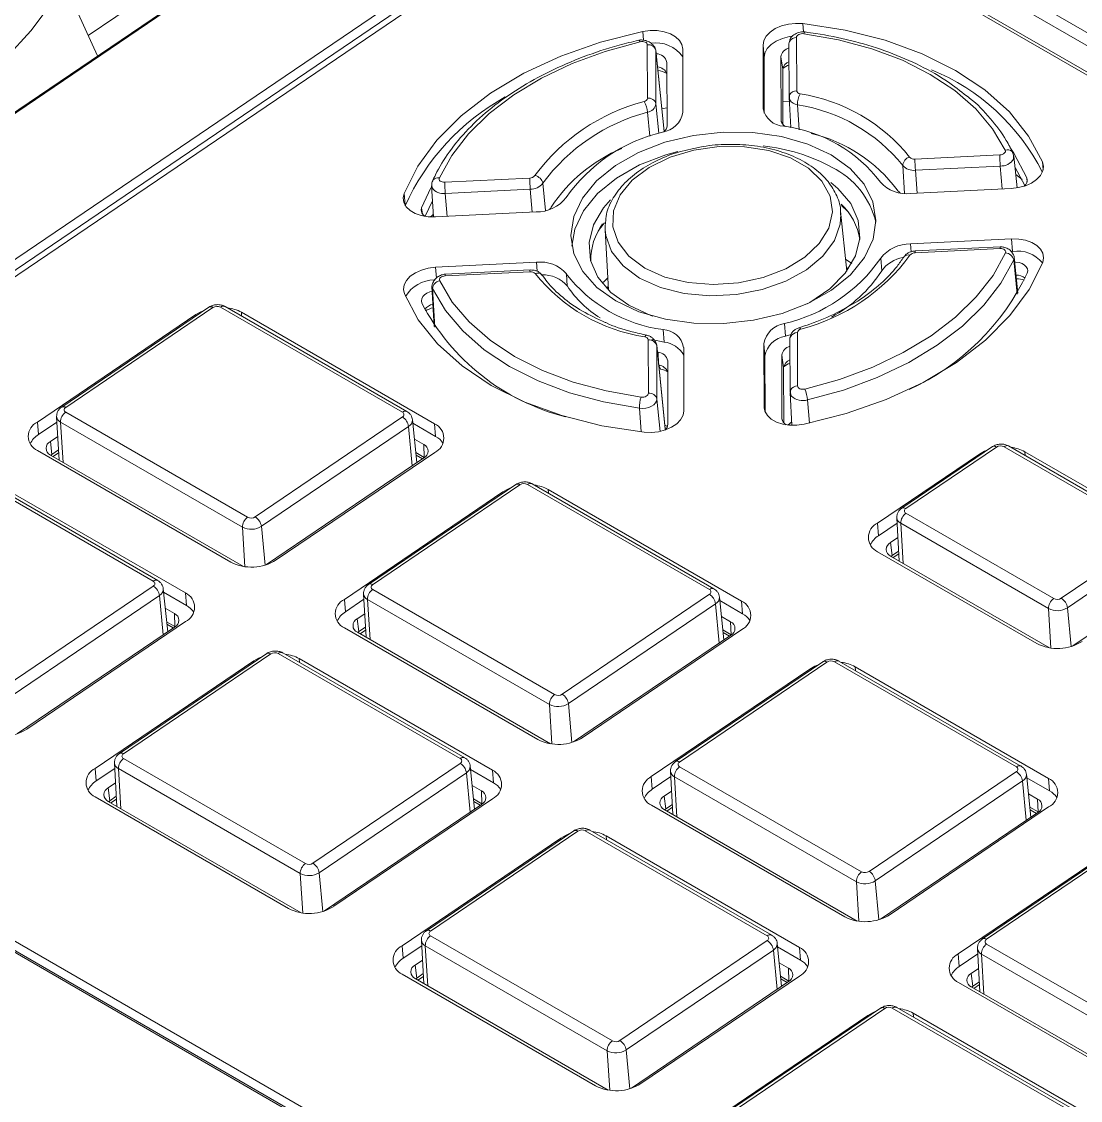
# Model space of a CAD drawing. Header units: millimetres. Extents: x 56 to 1167, y 133 to 726.
# Drawn here: x 865 to 930.9, y 536.2 to 603.2 of the extents above; entities that cross this region are included whole.
import ezdxf

# ---------------------------------------------------------------- set-up
doc = ezdxf.new("R2010")
doc.units = ezdxf.units.MM

msp = doc.modelspace()

# ---------------------------------------------------------------- linework, layer by layer
at = {"color": 7, "linetype": 'Continuous', "lineweight": 15}
for p, q in [((831.677, 565.071), (923.566, 627.4)), ((1007.501, 462.856), (732.029, 621.883)), ((887.728, 613.316), (836.516, 578.578)), ((887.828, 613.306), (836.616, 578.568)), ((897.851, 611.023), (830.829, 565.561)), ((897.901, 610.401), (830.878, 564.938)), ((869.15, 602.379), (878.997, 609.059)), ((923.472, 607.061), (932.664, 601.754)), ((932.343, 601.133), (923.15, 606.44)), ((921.667, 605.461), (931.566, 599.746)), ((932.352, 599.481), (922.47, 605.186)), ((869.733, 601.109), (868.047, 604.786)), ((903.93, 598.486), (903.92, 601.801)), ((911.115, 601.784), (911.127, 597.848)), ((911.177, 601.006), (911.115, 601.784)), ((912.73, 601.869), (912.74, 598.553)), ((913.199, 602.259), (913.209, 598.944)), ((904.963, 596.41), (904.447, 601.477)), ((904.449, 601.444), (904.459, 598.129)), ((906.136, 597.602), (906.124, 601.538)), ((911.177, 601.006), (911.187, 597.548)), ((912.239, 597.122), (912.227, 601.058)), ((912.341, 600.282), (912.227, 601.058)), ((905.136, 600.709), (905.148, 596.773)), ((912.351, 596.848), (912.341, 600.282)), ((912.347, 598.305), (912.754, 598.285)), ((912.741, 598.519), (912.847, 596.651)), ((904.819, 597.822), (905.144, 597.876)), ((905.026, 596.474), (904.952, 596.516)), ((912.843, 596.718), (912.778, 596.666)), ((920.561, 594.7), (925.842, 594.96)), ((926.609, 595.16), (926.626, 595.139)), ((926.92, 592.907), (926.72, 594.873)), ((925.873, 594.265), (920.592, 594.004)), ((926.79, 594.181), (927.409, 593.057)), ((926.836, 593.733), (927.228, 593.428)), ((890.505, 593.036), (890.615, 591.098)), ((890.581, 593.374), (890.598, 593.398)), ((891.325, 593.258), (896.606, 593.518)), ((889.879, 591.676), (890.459, 592.902)), ((896.637, 592.823), (891.356, 592.563)), ((920.289, 592.559), (926.559, 592.869)), ((890.094, 591.146), (890.558, 592.094)), ((916.37, 591.452), (915.999, 591.819)), ((890.739, 591.102), (897.009, 591.411)), ((916.325, 587.728), (915.945, 591.459)), ((915.945, 591.459), (915.958, 591.261)), ((901.29, 590.298), (901.288, 590.592)), ((901.29, 590.298), (901.502, 586.553)), ((926.569, 589.736), (920.298, 589.427)), ((926.63, 588.958), (926.569, 589.736)), ((925.86, 589.136), (920.578, 588.875)), ((925.866, 589.246), (920.584, 588.986)), ((925.867, 589.246), (925.866, 589.246)), ((926.63, 588.958), (926.558, 588.955)), ((897.019, 588.279), (890.748, 587.969)), ((916.248, 588.482), (916.636, 588.207)), ((918.5, 587.755), (918.438, 588.533)), ((926.967, 586.371), (926.739, 588.608)), ((896.624, 587.694), (891.342, 587.433)), ((896.63, 587.804), (891.349, 587.544)), ((896.63, 587.804), (896.631, 587.804)), ((898.945, 586.791), (898.884, 587.569)), ((916.302, 587.95), (916.417, 587.858)), ((897.346, 587.519), (897.39, 587.47)), ((890.524, 586.771), (890.665, 584.292)), ((875.847, 585.035), (865.986, 578.345)), ((876.654, 585.492), (867.496, 579.281)), ((876.903, 585.468), (867.746, 579.256)), ((876.658, 585.495), (876.654, 585.492)), ((888.689, 578.96), (877.375, 585.491)), ((877.645, 585.541), (877.656, 585.535)), ((888.97, 579.004), (877.656, 585.535)), ((890.691, 578.235), (878.67, 585.174)), ((912.507, 583.69), (912.445, 584.468)), ((904.961, 583.318), (904.9, 584.096)), ((912.868, 583.8), (912.507, 583.69)), ((913.255, 583.907), (913.265, 580.592)), ((903.985, 580.135), (903.975, 583.45)), ((904.961, 583.318), (904.192, 583.488)), ((905.031, 577.937), (904.503, 583.125)), ((904.505, 583.092), (904.515, 579.777)), ((904.505, 583.092), (905.033, 577.9)), ((906.193, 579.054), (906.181, 582.99)), ((911.171, 583.236), (911.183, 579.3)), ((911.233, 582.458), (911.171, 583.236)), ((912.785, 583.517), (912.796, 580.202)), ((911.233, 582.458), (911.243, 579)), ((912.295, 578.574), (912.283, 582.51)), ((912.397, 581.734), (912.283, 582.51)), ((905.192, 582.16), (905.204, 578.224)), ((912.408, 578.299), (912.397, 581.734)), ((912.797, 580.168), (912.911, 578.143)), ((867.496, 579.281), (867.501, 579.284)), ((867.747, 578.96), (879.061, 572.429)), ((888.959, 579.009), (888.97, 579.004)), ((866.047, 577.568), (865.986, 578.345)), ((867.199, 578.349), (866.047, 577.568)), ((867.181, 578.679), (867.333, 575.987)), ((878.739, 571.808), (867.425, 578.339)), ((879.532, 572.452), (888.69, 578.664)), ((889.586, 575.824), (889.314, 578.491)), ((889.314, 578.491), (889.316, 578.476)), ((890.753, 577.457), (889.336, 578.274)), ((890.753, 577.457), (890.691, 578.235)), ((912.899, 578.367), (912.649, 578.164)), ((889.073, 578.077), (879.916, 571.866)), ((905.173, 578.07), (905.008, 578.165)), ((905.033, 577.9), (905.031, 577.937)), ((905.033, 577.874), (905.033, 577.9)), ((866.791, 577.138), (867.25, 577.449)), ((866.89, 576.338), (866.791, 577.138)), ((889.437, 577.286), (890.012, 576.954)), ((890.036, 576.15), (890.012, 576.954)), ((926.376, 576.867), (926.387, 576.861)), ((935.579, 571.555), (926.387, 576.861)), ((865.991, 576.573), (878.012, 569.634)), ((878.797, 569.369), (866.794, 576.298)), ((866.819, 576.284), (866.89, 576.338)), ((866.89, 576.338), (867.298, 576.615)), ((867.308, 576.438), (866.96, 576.202)), ((880.835, 569.773), (890.697, 576.463)), ((889.522, 576.447), (890.036, 576.15)), ((889.937, 576.062), (889.538, 576.292)), ((924.579, 576.361), (918.239, 572.061)), ((925.385, 576.819), (919.749, 572.996)), ((925.635, 576.794), (919.999, 572.971)), ((925.39, 576.822), (925.385, 576.819)), ((935.299, 571.511), (926.106, 576.817)), ((937.301, 570.786), (927.402, 576.5)), ((890.014, 576.114), (880.245, 569.488)), ((890.036, 576.15), (890.052, 576.141)), ((873.192, 568.448), (861.878, 574.979)), ((873.472, 568.492), (862.159, 575.023)), ((875.194, 567.723), (863.173, 574.662)), ((895.745, 574.471), (886.588, 568.259)), ((895.995, 574.446), (886.838, 568.234)), ((895.75, 574.474), (895.745, 574.471)), ((907.781, 567.938), (896.467, 574.469)), ((896.737, 574.519), (896.748, 574.513)), ((908.061, 567.982), (896.748, 574.513)), ((909.783, 567.213), (897.762, 574.153)), ((894.939, 574.013), (885.077, 567.324)), ((919.749, 572.996), (919.754, 572.999)), ((919.434, 572.394), (919.587, 569.702)), ((920, 572.675), (929.193, 567.369)), ((918.3, 571.283), (918.239, 572.061)), ((919.453, 572.065), (918.3, 571.283)), ((928.871, 566.748), (919.678, 572.054)), ((919.045, 570.853), (919.504, 571.165)), ((919.143, 570.054), (919.045, 570.853)), ((929.664, 567.392), (935.299, 571.215)), ((918.244, 570.289), (928.144, 564.574)), ((919.143, 570.054), (919.551, 570.33)), ((919.561, 570.154), (919.213, 569.918)), ((935.683, 570.628), (930.048, 566.806)), ((928.929, 564.309), (919.047, 570.014)), ((919.072, 569.999), (919.143, 570.054)), ((864.035, 561.94), (873.192, 568.152)), ((873.461, 568.497), (873.472, 568.492)), ((886.588, 568.259), (886.593, 568.262)), ((936.624, 568.665), (930.377, 564.428)), ((873.576, 567.565), (864.419, 561.354)), ((874.089, 565.312), (873.817, 567.979)), ((873.817, 567.979), (873.818, 567.965)), ((875.256, 566.945), (873.839, 567.762)), ((875.256, 566.945), (875.194, 567.723)), ((886.272, 567.657), (886.425, 564.965)), ((886.839, 567.938), (898.152, 561.407)), ((898.624, 561.43), (907.781, 567.642)), ((908.05, 567.988), (908.061, 567.982)), ((908.678, 564.802), (908.406, 567.469)), ((908.406, 567.469), (908.407, 567.455)), ((873.94, 566.774), (874.514, 566.442)), ((885.139, 566.546), (885.077, 567.324)), ((886.291, 567.328), (885.139, 566.546)), ((897.831, 560.786), (886.517, 567.317)), ((908.165, 567.056), (899.008, 560.844)), ((909.845, 566.435), (908.428, 567.253)), ((909.845, 566.435), (909.783, 567.213)), ((874.539, 565.638), (874.514, 566.442)), ((885.883, 566.116), (886.342, 566.428)), ((885.982, 565.317), (885.883, 566.116)), ((908.529, 566.264), (909.103, 565.932)), ((874.517, 565.602), (864.748, 558.976)), ((865.338, 559.261), (875.199, 565.951)), ((874.025, 565.935), (874.539, 565.638)), ((874.44, 565.55), (874.041, 565.78)), ((874.539, 565.638), (874.555, 565.629)), ((885.083, 565.552), (897.104, 558.612)), ((885.982, 565.317), (886.39, 565.593)), ((899.927, 558.752), (909.788, 565.441)), ((909.128, 565.129), (909.103, 565.932)), ((831.677, 565.071), (956.103, 493.241)), ((897.889, 558.348), (885.886, 565.277)), ((885.911, 565.263), (885.982, 565.317)), ((886.4, 565.417), (886.052, 565.181)), ((909.106, 565.093), (899.337, 558.466)), ((908.614, 565.426), (909.128, 565.129)), ((909.029, 565.041), (908.63, 565.271)), ((909.128, 565.129), (909.144, 565.12)), ((956.153, 492.619), (831.726, 564.449)), ((879.442, 563.501), (869.58, 556.812)), ((880.248, 563.959), (871.091, 557.747)), ((880.498, 563.934), (871.341, 557.722)), ((880.253, 563.962), (880.248, 563.959)), ((892.283, 557.426), (880.97, 563.957)), ((881.239, 564.007), (881.251, 564.001)), ((892.564, 557.47), (881.251, 564.001)), ((894.286, 556.701), (882.265, 563.641)), ((914.837, 563.449), (905.68, 557.238)), ((915.087, 563.425), (905.93, 557.213)), ((914.842, 563.452), (914.837, 563.449)), ((926.872, 556.917), (915.559, 563.448)), ((915.829, 563.498), (915.84, 563.492)), ((927.153, 556.961), (915.84, 563.492)), ((914.031, 562.992), (904.169, 556.302)), ((928.875, 556.192), (916.854, 563.131)), ((871.091, 557.747), (871.096, 557.75)), ((871.342, 557.426), (882.655, 550.895)), ((892.553, 557.476), (892.564, 557.47)), ((869.642, 556.034), (869.58, 556.812)), ((870.794, 556.816), (869.642, 556.034)), ((870.775, 557.145), (870.928, 554.453)), ((882.333, 550.274), (871.02, 556.805)), ((883.127, 550.918), (892.284, 557.13)), ((893.181, 554.29), (892.909, 556.957)), ((892.909, 556.957), (892.91, 556.943)), ((894.348, 555.923), (892.931, 556.741)), ((905.68, 557.238), (905.685, 557.241)), ((905.931, 556.917), (917.244, 550.386)), ((927.142, 556.966), (927.153, 556.961)), ((892.668, 556.544), (883.511, 550.332)), ((894.348, 555.923), (894.286, 556.701)), ((904.231, 555.525), (904.169, 556.302)), ((905.383, 556.306), (904.231, 555.525)), ((905.364, 556.636), (905.517, 553.944)), ((916.923, 549.765), (905.609, 556.296)), ((917.716, 550.409), (926.873, 556.62)), ((927.77, 553.781), (927.498, 556.448)), ((927.498, 556.448), (927.499, 556.433)), ((928.937, 555.414), (927.52, 556.231)), ((928.937, 555.414), (928.875, 556.192)), ((870.386, 555.604), (870.845, 555.916)), ((870.485, 554.805), (870.386, 555.604)), ((893.032, 555.752), (893.606, 555.42)), ((893.631, 554.617), (893.606, 555.42)), ((904.975, 555.095), (905.434, 555.406)), ((927.257, 556.034), (918.1, 549.823)), ((869.586, 555.04), (881.606, 548.1)), ((882.392, 547.836), (870.389, 554.765)), ((870.413, 554.751), (870.485, 554.805)), ((870.485, 554.805), (870.892, 555.081)), ((870.903, 554.905), (870.555, 554.669)), ((884.43, 548.24), (894.291, 554.929)), ((893.117, 554.914), (893.631, 554.617)), ((893.532, 554.529), (893.133, 554.759)), ((905.074, 554.295), (904.975, 555.095)), ((927.621, 555.242), (928.195, 554.911)), ((928.22, 554.107), (928.195, 554.911)), ((893.609, 554.581), (883.84, 547.954)), ((893.631, 554.617), (893.646, 554.608)), ((904.175, 554.53), (916.195, 547.591)), ((916.981, 547.326), (904.978, 554.255)), ((905.003, 554.241), (905.074, 554.295)), ((905.074, 554.295), (905.482, 554.572)), ((905.492, 554.395), (905.144, 554.159)), ((928.198, 554.071), (918.429, 547.445)), ((919.019, 547.73), (928.88, 554.42)), ((927.706, 554.404), (928.22, 554.107)), ((928.121, 554.019), (927.722, 554.249)), ((928.22, 554.107), (928.235, 554.098)), ((899.34, 552.937), (890.183, 546.726)), ((899.59, 552.913), (890.433, 546.701)), ((899.345, 552.941), (899.34, 552.937)), ((911.375, 546.405), (900.062, 552.936)), ((900.331, 552.986), (900.342, 552.98)), ((911.656, 546.449), (900.342, 552.98)), ((898.534, 552.48), (888.672, 545.79)), ((913.378, 545.68), (901.357, 552.619)), ((933.929, 552.428), (924.772, 546.216)), ((934.179, 552.403), (925.022, 546.191)), ((933.123, 551.97), (923.261, 545.281)), ((890.183, 546.726), (890.188, 546.729)), ((889.867, 546.124), (890.02, 543.432)), ((890.434, 546.405), (901.747, 539.874)), ((902.219, 539.897), (911.376, 546.109)), ((911.645, 546.454), (911.656, 546.449)), ((924.772, 546.216), (924.777, 546.219)), ((888.734, 545.013), (888.672, 545.79)), ((889.886, 545.794), (888.734, 545.013)), ((901.425, 539.253), (890.112, 545.784)), ((911.76, 545.522), (902.603, 539.311)), ((912.272, 543.269), (912.001, 545.936)), ((912.001, 545.936), (912.002, 545.921)), ((913.439, 544.902), (912.023, 545.719)), ((913.439, 544.902), (913.378, 545.68)), ((924.456, 545.614), (924.609, 542.922)), ((925.023, 545.895), (936.336, 539.364)), ((889.478, 544.583), (889.937, 544.894)), ((912.124, 544.731), (912.698, 544.399)), ((923.323, 544.503), (923.261, 545.281)), ((924.475, 545.285), (923.323, 544.503)), ((936.014, 538.743), (924.701, 545.274)), ((888.678, 544.018), (900.698, 537.079)), ((889.577, 543.783), (889.478, 544.583)), ((889.577, 543.783), (889.984, 544.06)), ((912.723, 543.595), (912.698, 544.399)), ((924.067, 544.073), (924.526, 544.385)), ((924.166, 543.274), (924.067, 544.073)), ((901.484, 536.814), (889.48, 543.743)), ((889.505, 543.729), (889.577, 543.783)), ((889.994, 543.883), (889.647, 543.647)), ((912.701, 543.559), (902.932, 536.933)), ((903.521, 537.218), (913.383, 543.908)), ((912.209, 543.892), (912.723, 543.595)), ((912.624, 543.507), (912.225, 543.737)), ((912.723, 543.595), (912.738, 543.586)), ((923.267, 543.509), (935.287, 536.569)), ((924.166, 543.274), (924.573, 543.55)), ((924.583, 543.374), (924.236, 543.138)), ((936.073, 536.304), (924.07, 543.234)), ((924.094, 543.219), (924.166, 543.274)), ((919.423, 541.964), (919.434, 541.958)), ((930.748, 535.427), (919.434, 541.958)), ((917.626, 541.458), (907.764, 534.769)), ((918.432, 541.916), (909.275, 535.704)), ((918.682, 541.891), (909.525, 535.679)), ((918.437, 541.919), (918.432, 541.916)), ((930.467, 535.383), (919.154, 541.914)), ((932.47, 534.658), (920.449, 541.598))]:
    msp.add_line(p, q, dxfattribs=at)
at = {"color": 8, "linetype": 'Continuous', "lineweight": 15}
for p, q in [((913.634, 602.603), (913.593, 603.122)), ((903.682, 602.087), (903.639, 602.631)), ((904.447, 601.477), (904.449, 601.444)), ((904.449, 601.444), (904.961, 596.409)), ((904.459, 598.129), (904.645, 596.305)), ((911.136, 597.73), (911.127, 597.848)), ((913.265, 598.07), (913.373, 596.521)), ((903.938, 597.61), (904.067, 596.114)), ((912.254, 597.017), (912.239, 597.122)), ((919.806, 594.294), (919.907, 592.564)), ((928.53, 594.031), (928.491, 594.522)), ((920.592, 594.004), (920.703, 592.58)), ((925.873, 594.265), (925.985, 592.84)), ((897.421, 593.19), (897.59, 591.494)), ((927.538, 593.252), (927.534, 593.533)), ((888.855, 591.843), (888.798, 592.564)), ((891.356, 592.563), (891.467, 591.138)), ((896.637, 592.823), (896.749, 591.398)), ((889.934, 591.292), (889.879, 591.676)), ((920.337, 588.938), (920.298, 589.427)), ((897.063, 587.726), (897.019, 588.279)), ((926.708, 588.425), (926.922, 586.292)), ((890.802, 587.295), (890.748, 587.969)), ((890.557, 586.643), (890.695, 584.245)), ((875.854, 584.95), (875.847, 585.035)), ((878.689, 584.938), (878.67, 585.174)), ((904.503, 583.125), (904.505, 583.092)), ((904.625, 581.923), (904.585, 582.684)), ((904.631, 581.868), (904.75, 581.639)), ((904.515, 579.777), (904.719, 577.771)), ((913.883, 579.727), (914.006, 578.278)), ((903.43, 579.211), (903.537, 577.736)), ((911.193, 579.181), (911.183, 579.3)), ((867.425, 578.339), (867.582, 575.844)), ((912.311, 578.469), (912.295, 578.574)), ((889.073, 578.077), (889.304, 575.633)), ((905.033, 577.9), (905.047, 577.888)), ((866.852, 576.265), (866.89, 576.338)), ((924.585, 576.276), (924.579, 576.361)), ((927.42, 576.265), (927.402, 576.5)), ((890.036, 576.15), (890.047, 576.137)), ((897.781, 573.917), (897.762, 574.153)), ((894.946, 573.929), (894.939, 574.013)), ((878.739, 571.808), (878.893, 569.356)), ((879.916, 571.866), (880.143, 569.456)), ((919.678, 572.054), (919.835, 569.559)), ((919.105, 569.98), (919.143, 570.054)), ((873.576, 567.565), (873.807, 565.121)), ((886.517, 567.317), (886.673, 564.822)), ((908.165, 567.056), (908.396, 564.611)), ((930.048, 566.806), (930.275, 564.396)), ((928.871, 566.748), (929.025, 564.296)), ((874.539, 565.638), (874.549, 565.625)), ((885.944, 565.243), (885.982, 565.317)), ((909.128, 565.129), (909.138, 565.116)), ((879.449, 563.417), (879.442, 563.501)), ((882.284, 563.405), (882.265, 563.641)), ((914.038, 562.907), (914.031, 562.992)), ((916.873, 562.895), (916.854, 563.131)), ((897.831, 560.786), (897.984, 558.334)), ((899.008, 560.844), (899.235, 558.435)), ((871.02, 556.805), (871.176, 554.31)), ((892.668, 556.544), (892.898, 554.099)), ((905.609, 556.296), (905.765, 553.801)), ((927.257, 556.034), (927.488, 553.589)), ((870.446, 554.732), (870.485, 554.805)), ((893.631, 554.617), (893.641, 554.604)), ((905.035, 554.222), (905.074, 554.295)), ((928.22, 554.107), (928.23, 554.094)), ((898.541, 552.395), (898.534, 552.48)), ((901.376, 552.383), (901.357, 552.619)), ((882.333, 550.274), (882.487, 547.822)), ((883.511, 550.332), (883.738, 547.923)), ((916.923, 549.765), (917.076, 547.313)), ((918.1, 549.823), (918.327, 547.413)), ((890.112, 545.784), (890.268, 543.289)), ((911.76, 545.522), (911.99, 543.078)), ((924.701, 545.274), (924.857, 542.779)), ((889.538, 543.71), (889.577, 543.783)), ((912.723, 543.595), (912.733, 543.582)), ((924.127, 543.2), (924.166, 543.274)), ((917.633, 541.374), (917.626, 541.458)), ((920.468, 541.362), (920.449, 541.598)), ((902.603, 539.311), (902.83, 536.901)), ((901.425, 539.253), (901.579, 536.801))]:
    msp.add_line(p, q, dxfattribs=at)
at = {"color": 7, "linetype": 'Continuous', "lineweight": 15, "flags": 128}
for points in [[(866.977, 604.512), (865.575, 602.679), (864.066, 601.013), (862.478, 599.546), (860.84, 598.304), (859.182, 597.31), (857.535, 596.583), (855.93, 596.136), (854.396, 595.978)], [(913.593, 603.122), (913.145, 603.137), (912.694, 603.088), (912.266, 602.977), (911.88, 602.81), (911.558, 602.595), (911.316, 602.344), (911.165, 602.069), (911.115, 601.784)], [(928.491, 594.522), (927.636, 596.127), (926.436, 597.629), (924.913, 599), (923.094, 600.214), (921.013, 601.251), (918.707, 602.091), (916.219, 602.718), (913.593, 603.122)], [(903.639, 602.631), (901.016, 601.968), (898.532, 601.096), (896.232, 600.029), (894.158, 598.787), (892.347, 597.393), (890.833, 595.873), (889.643, 594.254), (888.798, 592.564)], [(906.124, 601.538), (906.072, 601.818), (905.92, 602.078), (905.677, 602.305), (905.353, 602.488), (904.967, 602.617), (904.538, 602.686), (904.087, 602.691), (903.639, 602.631)], [(912.923, 602.336), (912.756, 602.31), (912.327, 602.199), (911.942, 602.032), (911.62, 601.818), (911.377, 601.566), (911.227, 601.291), (911.177, 601.006)], [(913.647, 602.493), (913.567, 602.497), (913.486, 602.49), (913.408, 602.471), (913.338, 602.442), (913.28, 602.404), (913.236, 602.359), (913.208, 602.31), (913.199, 602.259)], [(913.747, 602.599), (913.727, 602.598), (913.701, 602.58), (913.674, 602.545), (913.647, 602.493)], [(926.178, 595.258), (925.395, 596.582), (924.346, 597.821), (923.047, 598.955), (921.519, 599.965), (919.786, 600.837), (917.876, 601.556), (915.819, 602.111), (913.647, 602.493)], [(903.471, 601.991), (901.302, 601.395), (899.248, 600.638), (897.343, 599.73), (895.616, 598.688), (894.094, 597.527), (892.803, 596.265), (891.761, 594.924), (890.987, 593.523)], [(903.471, 601.991), (903.444, 602.04), (903.42, 602.073), (903.399, 602.089), (903.386, 602.088)], [(903.92, 601.801), (903.91, 601.851), (903.882, 601.898), (903.838, 601.938), (903.779, 601.971), (903.709, 601.993), (903.632, 602.004), (903.551, 602.003), (903.471, 601.991)], [(915.346, 594.958), (913.907, 595.628), (912.266, 596.097), (910.486, 596.348), (908.636, 596.371), (906.786, 596.165), (905.009, 595.739), (903.371, 595.108), (901.936, 594.297), (900.76, 593.337), (899.887, 592.265), (899.351, 591.121), (899.172, 589.951), (899.358, 588.799), (899.901, 587.709), (900.78, 586.723), (901.962, 585.88), (903.401, 585.21), (905.042, 584.741), (906.822, 584.49), (908.672, 584.467), (910.521, 584.673), (912.299, 585.099), (913.937, 585.73), (915.371, 586.541), (916.548, 587.501), (917.421, 588.573), (917.957, 589.716), (918.136, 590.887), (917.95, 592.039), (917.407, 593.129), (916.528, 594.114), (915.346, 594.958)], [(905.823, 595.171), (905.07, 594.961), (903.433, 594.33), (901.998, 593.519), (900.821, 592.559), (899.948, 591.487), (899.412, 590.344), (899.235, 589.281)], [(903.766, 587.923), (905.013, 587.366), (906.454, 587.016), (908.009, 586.891), (909.596, 586.998), (911.129, 587.332), (912.525, 587.874), (913.709, 588.595), (914.618, 589.456), (915.201, 590.412), (915.428, 591.409), (915.287, 592.395), (914.784, 593.317), (913.948, 594.124), (912.823, 594.773), (911.47, 595.23), (909.962, 595.469), (908.38, 595.478), (906.81, 595.256), (905.335, 594.815), (904.036, 594.179), (902.983, 593.383), (902.232, 592.468), (901.824, 591.485), (901.781, 590.487), (902.105, 589.526), (902.779, 588.656), (903.766, 587.923)], [(925.842, 594.96), (925.923, 594.97), (925.999, 594.991), (926.067, 595.022), (926.122, 595.062), (926.163, 595.108), (926.187, 595.158), (926.192, 595.209), (926.178, 595.258)], [(926.461, 595.433), (926.723, 595.056), (927.534, 593.533)], [(926.559, 592.869), (927.009, 592.923), (927.435, 593.039), (927.815, 593.21), (928.132, 593.428), (928.367, 593.682), (928.509, 593.959), (928.551, 594.243), (928.491, 594.522)], [(890.541, 592.901), (890.519, 592.958), (890.505, 593.036)], [(890.987, 593.523), (890.973, 593.472), (890.979, 593.421), (891.003, 593.374), (891.044, 593.332), (891.1, 593.298), (891.168, 593.273), (891.244, 593.26), (891.325, 593.258)], [(915.328, 593.243), (915.778, 592.872), (916.581, 591.926), (917.041, 590.88), (917.136, 589.779), (916.864, 588.673), (916.235, 587.609), (915.278, 586.634), (914.034, 585.79), (913.852, 585.69)], [(888.798, 592.564), (888.739, 592.28), (888.783, 591.999), (888.927, 591.737), (889.164, 591.507), (889.481, 591.32), (889.863, 591.186), (890.289, 591.112), (890.739, 591.102)], [(897.95, 591.716), (897.89, 591.633), (897.813, 591.557)], [(904.265, 584.931), (904.137, 584.976), (902.765, 585.605), (901.653, 586.41), (900.85, 587.356), (900.39, 588.402), (900.295, 589.503), (900.567, 590.609), (901.196, 591.673), (901.62, 592.159)], [(890.445, 591.101), (890.52, 591.175), (890.606, 591.259)], [(901.262, 590.744), (900.956, 590.35), (900.871, 590.224)], [(928.51, 588.274), (928.569, 588.558), (928.525, 588.839), (928.381, 589.101), (928.144, 589.331), (927.827, 589.518), (927.445, 589.652), (927.018, 589.726), (926.569, 589.736)], [(926.198, 588.871), (926.211, 588.922), (926.205, 588.972), (926.182, 589.02), (926.14, 589.062), (926.085, 589.096), (926.017, 589.12), (925.94, 589.134), (925.86, 589.136)], [(913.669, 578.207), (916.291, 578.87), (918.775, 579.742), (921.075, 580.809), (923.15, 582.051), (924.96, 583.444), (926.475, 584.965), (927.665, 586.584), (928.51, 588.274)], [(913.714, 580.403), (915.883, 580.999), (917.936, 581.756), (919.842, 582.663), (921.569, 583.706), (923.09, 584.867), (924.382, 586.128), (925.423, 587.47), (926.198, 588.871)], [(926.708, 588.425), (925.912, 586.986), (924.842, 585.608), (923.515, 584.312), (921.952, 583.119), (920.178, 582.049), (918.221, 581.117), (916.112, 580.339), (913.883, 579.727)], [(919.865, 588.605), (919.888, 588.635), (919.895, 588.643)], [(926.691, 588.751), (926.726, 588.671), (926.739, 588.608)], [(926.77, 588.299), (926.845, 588.294), (927.048, 588.259), (927.228, 588.196), (927.379, 588.107), (927.491, 587.998), (927.559, 587.874), (927.58, 587.741), (927.552, 587.606)], [(890.748, 587.969), (890.299, 587.915), (889.873, 587.799), (889.492, 587.628), (889.176, 587.41), (888.941, 587.156), (888.798, 586.879), (888.756, 586.595), (888.817, 586.316)], [(890.524, 586.771), (890.537, 586.886), (890.563, 586.952)], [(891.342, 587.433), (891.262, 587.423), (891.186, 587.402), (891.118, 587.371), (891.062, 587.332), (891.021, 587.286), (890.998, 587.236), (890.993, 587.185), (891.006, 587.135)], [(891.006, 587.135), (891.789, 585.811), (892.838, 584.573), (894.137, 583.439), (895.665, 582.428), (897.398, 581.556), (899.308, 580.837), (901.366, 580.283), (903.538, 579.901)], [(901.12, 586.978), (901.253, 587.114), (901.459, 587.311)], [(888.817, 586.316), (889.672, 584.711), (890.872, 583.209), (892.395, 581.838), (894.213, 580.624), (896.294, 579.587), (898.6, 578.747), (901.089, 578.12), (903.715, 577.716)], [(889.897, 585.749), (889.868, 585.881), (889.888, 586.016), (889.956, 586.147), (890.067, 586.267), (890.217, 586.37), (890.397, 586.452), (890.54, 586.494)], [(903.43, 579.211), (901.199, 579.603), (899.086, 580.173), (897.123, 580.912), (895.343, 581.807), (893.774, 582.845), (892.439, 584.01), (891.362, 585.282), (890.557, 586.643)], [(901.39, 586.667), (901.397, 586.675), (901.49, 586.776)], [(876.36, 585.293), (876.149, 585.206), (875.847, 585.035)], [(913.47, 584.121), (913.433, 584.168), (913.399, 584.198), (913.369, 584.211), (913.348, 584.208)], [(913.265, 580.592), (913.274, 580.542), (913.302, 580.496), (913.346, 580.455), (913.405, 580.423), (913.475, 580.401), (913.553, 580.39), (913.634, 580.39), (913.714, 580.403)], [(904.515, 579.777), (904.492, 579.654), (904.426, 579.534), (904.319, 579.426), (904.177, 579.334), (904.008, 579.263), (903.82, 579.218), (903.624, 579.2), (903.43, 579.211)], [(903.538, 579.901), (903.618, 579.896), (903.699, 579.904), (903.776, 579.923), (903.846, 579.952), (903.905, 579.99), (903.949, 580.034), (903.976, 580.084), (903.985, 580.135)], [(903.715, 577.716), (904.163, 577.7), (904.613, 577.75), (905.042, 577.861), (905.427, 578.028), (905.75, 578.243), (905.992, 578.494), (906.142, 578.769), (906.193, 579.054)], [(911.183, 579.3), (911.235, 579.02), (911.387, 578.76), (911.631, 578.533), (911.954, 578.35), (912.341, 578.221), (912.77, 578.152), (913.22, 578.147), (913.669, 578.207)], [(925.091, 576.619), (924.881, 576.532), (924.579, 576.361)], [(895.452, 574.272), (895.241, 574.184), (894.939, 574.013)], [(879.954, 563.76), (879.744, 563.672), (879.442, 563.501)], [(914.543, 563.25), (914.333, 563.163), (914.031, 562.992)], [(899.046, 552.738), (898.836, 552.651), (898.534, 552.48)], [(918.138, 541.717), (917.928, 541.629), (917.626, 541.458)]]:
    msp.add_lwpolyline(points, dxfattribs=at)
at = {"color": 8, "linetype": 'Continuous', "lineweight": 15, "flags": 128}
for points in [[(915.958, 591.261), (915.915, 590.659), (915.553, 589.635), (914.843, 588.671), (913.821, 587.814), (912.538, 587.107), (911.059, 586.587), (909.458, 586.278), (907.815, 586.197), (906.212, 586.348), (904.731, 586.722), (903.444, 587.302), (902.417, 588.058), (901.701, 588.952), (901.333, 589.939), (901.29, 590.298)], [(926.739, 588.608), (926.74, 588.548), (926.708, 588.425)], [(890.557, 586.643), (890.525, 586.762), (890.524, 586.771)], [(903.895, 583.742), (903.869, 583.743), (903.834, 583.727), (903.796, 583.693), (903.759, 583.643)]]:
    msp.add_lwpolyline(points, dxfattribs=at)
at = {"color": 7, "linetype": 'Continuous', "lineweight": 15}
for centre, radius, start, end in [((903.988, 601.333), 0.474, 13.57317, 98.34548), ((904.422, 599.831), 2.101, 35.81656, 97.92937), ((904.058, 601.426), 0.392, 7.38455, 44.43093), ((913.048, 601.868), 0.318, 153.8944, 179.84129), ((904.47, 600.56), 0.682, 12.57658, 89.88023), ((912.906, 600.942), 0.689, 104.76181, 170.31045), ((904.513, 599.759), 0.668, 20.89266, 86.50426), ((912.954, 600.187), 0.621, 110.87427, 171.12753), ((913.137, 599.414), 1.206, 109.51447, 131.14177), ((904.447, 598.893), 1.319, 58.69459, 84.35754), ((916.508, 587.799), 13.443, 26.98304, 67.78326), ((902.201, 585.782), 14.631, 119.12069, 155.76852), ((903.671, 598.532), 0.263, 279.60202, 350.03719), ((903.999, 598.017), 0.474, 13.57361, 98.34504), ((913.058, 598.552), 0.318, 153.90087, 179.85169), ((913.091, 598.541), 0.351, 183.6153, 207.92953), ((913.439, 598.985), 0.234, 190.0609, 266.62083), ((914.529, 598.131), 1.266, 150.67705, 182.74819), ((911.757, 587.996), 10.884, 38.82408, 81.1813), ((906.814, 586.401), 12.269, 104.63107, 143.6683), ((902.374, 597.452), 1.571, 5.78858, 31.46541), ((903.831, 598.239), 0.637, 279.60263, 350.03617), ((912.458, 598.095), 1.353, 190.49277, 267.89837), ((911.662, 587.74), 10.454, 38.8241, 81.18128), ((906.914, 586.209), 11.784, 104.63108, 143.66827), ((904.639, 597.876), 1.522, 278.42777, 349.65208), ((912.736, 597.165), 0.499, 184.9681, 242.45232), ((907.196, 586.48), 10.162, 103.27599, 145.02337), ((904.628, 596.808), 0.521, 307.82984, 356.10761), ((911.253, 587.795), 9.022, 37.35933, 82.64604), ((911.913, 587.123), 9.434, 36.82022, 76.47184), ((906.158, 586.308), 9.83, 112.91466, 146.61794), ((909.959, 584.232), 11.342, 61.2928, 84.12103), ((936.794, 595.104), 10.953, 180.75051, 184.39235), ((920.383, 594.26), 0.578, 104.74843, 176.65467), ((920.477, 594.903), 0.906, 222.24786, 277.27601), ((920.513, 595.071), 0.374, 222.2485, 277.27468), ((931.514, 594.843), 10.954, 180.75079, 184.39209), ((926.369, 594.839), 0.352, 336.83033, 5.471), ((896.611, 593.929), 0.411, 269.30718, 320.8887), ((896.819, 593.065), 0.615, 11.74254, 79.59592), ((913.174, 589.596), 5.099, 13.41132, 64.02754), ((902.276, 593.401), 10.952, 180.75039, 184.39247), ((907.557, 593.662), 10.952, 180.7504, 184.39248), ((896.649, 593.817), 0.994, 269.30641, 320.88901), ((920.012, 594.636), 2.095, 220.71374, 277.59382), ((927.075, 593.397), 0.479, 306.90976, 16.54492), ((897.048, 593.713), 2.302, 269.03813, 322.29505), ((919.971, 593.118), 0.61, 213.94575, 239.59679), ((890.306, 591.539), 0.449, 162.21233, 244.40219), ((913.363, 589.132), 3.807, 8.48733, 46.55229), ((904.177, 588.412), 3.778, 143.43061, 180.66303), ((920.26, 587.125), 2.302, 89.03788, 142.29529), ((926.933, 586.951), 2.03, 39.55027, 98.57705), ((897.296, 586.202), 2.095, 40.71391, 97.59377), ((910.112, 594.358), 10.162, 283.27604, 325.02332), ((910.371, 595.992), 12.269, 284.63106, 323.66831), ((920.147, 586.577), 2.025, 99.2563, 144.43175), ((920.573, 588.465), 0.411, 89.30697, 140.88862), ((926.15, 588.301), 0.571, 12.5186, 85.19058), ((896.671, 587.323), 0.374, 42.24939, 97.27379), ((905.427, 594.398), 10.884, 218.82408, 261.1813), ((906.054, 593.043), 9.022, 217.3593, 262.64607), ((911.425, 592.312), 8.415, 297.94335, 327.21431), ((913.913, 594.111), 15.111, 294.61163, 334.50245), ((890.682, 585.083), 2.098, 90.3239, 149.08334), ((891.093, 586.605), 0.537, 99.32849, 176.02087), ((897.41, 585.494), 2.01, 40.18953, 91.72262), ((926.83, 586.503), 0.984, 52.99939, 88.65031), ((926.833, 585.69), 1.571, 70.09617, 88.44012), ((904.47, 590.487), 6.647, 213.78334, 238.47948), ((902.207, 592.123), 13.863, 207.37647, 255.8905), ((890.792, 584.755), 0.944, 102.60889, 140.1112), ((877.16, 585.064), 0.478, 63.2566, 122.39003), ((877.528, 583.091), 2.376, 61.26159, 83.40094), ((890.9, 584.009), 1.473, 101.80732, 122.09575), ((912.668, 582.962), 1.522, 98.4275, 169.65235), ((903.745, 583.409), 0.234, 10.06156, 86.62017), ((904.85, 582.743), 1.353, 10.49268, 87.89825), ((912.73, 582.184), 1.522, 98.4275, 169.65235), ((913.103, 583.516), 0.318, 153.88804, 179.85515), ((913.514, 583.862), 0.263, 99.60233, 170.03686), ((904.044, 582.981), 0.474, 13.57341, 98.34475), ((904.15, 583.087), 0.355, 6.1721, 29.63427), ((904.787, 581.727), 1.601, 29.37934, 83.76646), ((912.96, 582.396), 0.686, 104.62913, 170.44313), ((904.561, 582.043), 0.641, 10.49301, 87.8981), ((913.008, 581.64), 0.618, 110.743, 171.25925), ((904.592, 581.236), 0.639, 19.40297, 86.74617), ((904.544, 580.441), 1.215, 57.64561, 80.24522), ((913.219, 580.822), 1.256, 109.94875, 130.70733), ((913.113, 580.201), 0.318, 153.97219, 179.8555), ((911.617, 579.517), 2.276, 5.28655, 22.90521), ((905.078, 579.308), 1.651, 158.94064, 183.3593), ((904.054, 579.666), 0.474, 13.57352, 98.34488), ((913.178, 580.199), 0.382, 184.73557, 220.65333), ((868.191, 578.336), 0.766, 125.42963, 179.77389), ((867.815, 579.108), 0.163, 114.95648, 245.39104), ((888.621, 578.811), 0.163, 294.95575, 65.39223), ((866.397, 577.461), 0.976, 114.95586, 245.39215), ((888.245, 577.954), 0.837, 8.4745, 57.9487), ((890.285, 577.347), 0.976, 294.95577, 65.39215), ((904.698, 578.252), 0.506, 307.08698, 356.85028), ((912.789, 578.615), 0.495, 184.78668, 242.06219), ((866.767, 576.416), 1.358, 122.01447, 154.9962), ((866.986, 576.719), 0.462, 114.95608, 245.39217), ((889.819, 576.534), 0.462, 294.9559, 65.39195), ((890.168, 576.362), 1.241, 33.11732, 61.87934), ((925.891, 576.39), 0.478, 63.2563, 122.39039), ((926.259, 574.417), 2.376, 61.26228, 83.40021), ((896.252, 574.042), 0.478, 63.25634, 122.39009), ((896.62, 572.07), 2.376, 61.26168, 83.40086), ((920.068, 572.824), 0.163, 114.95562, 245.39261), ((879.505, 571.805), 0.766, 125.42963, 179.77389), ((879.276, 572.856), 0.478, 243.25623, 302.39091), ((879.088, 571.742), 0.837, 8.47459, 57.94858), ((920.444, 572.051), 0.766, 125.42958, 179.77405), ((879.276, 572.874), 1.194, 243.25634, 302.3904), ((918.651, 571.176), 0.976, 114.95598, 245.39201), ((919.02, 570.131), 1.358, 122.01462, 154.99616), ((919.24, 570.434), 0.462, 114.95597, 245.392), ((879.301, 572.192), 2.864, 243.2563, 302.39055), ((873.124, 568.299), 0.163, 294.95595, 65.39216), ((872.748, 567.442), 0.837, 8.4746, 57.94867), ((886.907, 568.087), 0.163, 114.95644, 245.3916), ((874.788, 566.835), 0.976, 294.95573, 65.39219), ((887.283, 567.314), 0.766, 125.42963, 179.77389), ((907.713, 567.79), 0.163, 294.95568, 65.3923), ((907.337, 566.932), 0.837, 8.47441, 57.94875), ((874.671, 565.85), 1.241, 33.11776, 61.87925), ((885.489, 566.439), 0.976, 114.95595, 245.39202), ((909.377, 566.326), 0.976, 294.95587, 65.39212), ((929.637, 566.745), 0.766, 125.42958, 179.77405), ((929.408, 567.814), 1.194, 243.25647, 302.39037), ((929.408, 567.796), 0.478, 243.25584, 302.3905), ((929.22, 566.682), 0.837, 8.47423, 57.94912), ((874.322, 566.022), 0.462, 294.95584, 65.39205), ((885.859, 565.394), 1.358, 122.01496, 154.99572), ((886.078, 565.697), 0.462, 114.95588, 245.3921), ((909.26, 565.34), 1.241, 33.11723, 61.87944), ((908.911, 565.512), 0.462, 294.95595, 65.39203), ((929.432, 567.132), 2.864, 243.25631, 302.39057), ((880.754, 563.53), 0.478, 63.25659, 122.39016), ((881.123, 561.558), 2.376, 61.26167, 83.40076), ((915.343, 563.021), 0.478, 63.25622, 122.39021), ((915.712, 561.048), 2.376, 61.26166, 83.40086), ((898.596, 560.783), 0.766, 125.42963, 179.77389), ((898.368, 561.834), 0.478, 243.25618, 302.39097), ((898.18, 560.721), 0.837, 8.47449, 57.94863), ((898.368, 561.853), 1.194, 243.25637, 302.3904), ((863.803, 561.68), 2.864, 243.25625, 302.39053), ((898.392, 561.17), 2.864, 243.25632, 302.39049), ((871.786, 556.802), 0.766, 125.42975, 179.77377), ((871.41, 557.575), 0.163, 114.95605, 245.39218), ((892.216, 557.278), 0.163, 294.95587, 65.39223), ((869.992, 555.927), 0.976, 114.95586, 245.3921), ((891.84, 556.42), 0.837, 8.47451, 57.94872), ((906.375, 556.293), 0.766, 125.42963, 179.77389), ((905.999, 557.065), 0.163, 114.95625, 245.39179), ((926.805, 556.768), 0.163, 294.95538, 65.3926), ((893.88, 555.814), 0.976, 294.95583, 65.39216), ((904.581, 555.418), 0.976, 114.95594, 245.39208), ((926.429, 555.911), 0.837, 8.47436, 57.94884), ((928.469, 555.304), 0.976, 294.95591, 65.3921), ((870.362, 554.882), 1.358, 122.01497, 154.99558), ((870.581, 555.185), 0.462, 114.95583, 245.39229), ((893.414, 555), 0.462, 294.95589, 65.39214), ((893.762, 554.828), 1.241, 33.11766, 61.87935), ((904.951, 554.373), 1.358, 122.01472, 154.99606), ((928.351, 554.319), 1.241, 33.11726, 61.8794), ((905.17, 554.676), 0.462, 114.95595, 245.39211), ((928.003, 554.491), 0.462, 294.9561, 65.39192), ((899.846, 552.509), 0.478, 63.25648, 122.39028), ((900.215, 550.536), 2.376, 61.26165, 83.40076), ((883.099, 550.271), 0.766, 125.42975, 179.77377), ((882.871, 551.322), 0.478, 243.25603, 302.39068), ((882.683, 550.209), 0.837, 8.47459, 57.94883), ((882.871, 551.341), 1.194, 243.25623, 302.39056), ((917.688, 549.762), 0.766, 125.42963, 179.77389), ((917.46, 550.813), 0.478, 243.25599, 302.39115), ((917.272, 549.699), 0.837, 8.47445, 57.94872), ((917.46, 550.831), 1.194, 243.25634, 302.3904), ((882.895, 550.658), 2.864, 243.25628, 302.39048), ((917.484, 550.149), 2.864, 243.25634, 302.39047), ((890.501, 546.553), 0.163, 114.95587, 245.39236), ((890.877, 545.781), 0.766, 125.42975, 179.77377), ((911.307, 546.256), 0.163, 294.95558, 65.39253), ((910.932, 545.399), 0.837, 8.47446, 57.94881), ((925.09, 546.044), 0.163, 114.95613, 245.3914), ((889.084, 544.906), 0.976, 114.95585, 245.39216), ((912.971, 544.792), 0.976, 294.95587, 65.39214), ((925.467, 545.271), 0.766, 125.42963, 179.77389), ((889.454, 543.861), 1.358, 122.01473, 154.99593), ((912.854, 543.807), 1.241, 33.11769, 61.87931), ((923.673, 544.396), 0.976, 114.95573, 245.39212), ((889.673, 544.164), 0.462, 114.9559, 245.3923), ((912.506, 543.979), 0.462, 294.95604, 65.39202), ((924.043, 543.351), 1.358, 122.01388, 154.9968), ((924.262, 543.654), 0.462, 114.95605, 245.39183), ((918.938, 541.487), 0.478, 63.25667, 122.39028), ((919.307, 539.515), 2.376, 61.26167, 83.40083), ((902.191, 539.25), 0.766, 125.42975, 179.77377), ((901.963, 540.319), 1.194, 243.2562, 302.39056), ((901.963, 540.301), 0.478, 243.25585, 302.39086), ((901.775, 539.187), 0.837, 8.47454, 57.94892), ((901.987, 539.637), 2.864, 243.25629, 302.39046)]:
    msp.add_arc(centre, radius, start, end, dxfattribs=at)
at = {"color": 8, "linetype": 'Continuous', "lineweight": 15}
for centre, radius, start, end in [((913.197, 601.757), 0.502, 89.8303, 150.02059), ((913.207, 598.441), 0.502, 89.82829, 150.0349), ((913.359, 598.754), 0.69, 213.12372, 262.17495), ((926.307, 594.833), 0.444, 47.29986, 106.89022), ((925.917, 595.172), 0.908, 267.25496, 328.75211), ((890.902, 593.119), 0.412, 78.09177, 137.47566), ((891.221, 593.387), 0.835, 215.55755, 279.31008), ((920.908, 588.912), 0.332, 167.19408, 186.39583), ((926.189, 589.173), 0.332, 167.19067, 186.39854), ((920.149, 588.352), 0.386, 74.11067, 131.18999), ((896.953, 587.731), 0.331, 167.18974, 186.4021), ((897.099, 587.197), 0.406, 52.53385, 111.75566), ((891.672, 587.47), 0.332, 167.19198, 186.39863), ((877.551, 585.291), 0.266, 69.51198, 131.46576), ((876.759, 585.288), 0.231, 51.20994, 115.77069), ((913.253, 583.405), 0.502, 89.82895, 150.02749), ((913.263, 580.09), 0.502, 89.82495, 150.09325), ((913.583, 580.719), 1.037, 227.8696, 286.83349), ((867.6, 579.066), 0.239, 52.45093, 114.51826), ((888.865, 578.76), 0.266, 69.4967, 131.46764), ((867.611, 578.729), 0.432, 185.32736, 244.57065), ((888.848, 578.487), 0.467, 298.79304, 358.72218), ((925.49, 576.614), 0.231, 51.21265, 115.76806), ((926.283, 576.617), 0.266, 69.51055, 131.46676), ((895.851, 574.266), 0.231, 51.21336, 115.76742), ((896.643, 574.27), 0.266, 69.51198, 131.46576), ((919.853, 572.782), 0.239, 52.44957, 114.5188), ((919.864, 572.445), 0.432, 185.32781, 244.57045), ((873.368, 568.248), 0.266, 69.49907, 131.46527), ((886.692, 568.045), 0.239, 52.45533, 114.51387), ((873.351, 567.975), 0.467, 298.79253, 358.72278), ((886.703, 567.708), 0.432, 185.32764, 244.57045), ((907.957, 567.738), 0.266, 69.4967, 131.46764), ((907.94, 567.465), 0.467, 298.79367, 358.72131), ((880.353, 563.754), 0.231, 51.21025, 115.77074), ((881.146, 563.758), 0.267, 69.51394, 131.46374), ((914.943, 563.244), 0.231, 51.21323, 115.76741), ((915.735, 563.248), 0.266, 69.51198, 131.46576), ((871.195, 557.533), 0.239, 52.45448, 114.51396), ((892.46, 557.226), 0.266, 69.49907, 131.46527), ((871.205, 557.196), 0.432, 185.32779, 244.57043), ((892.443, 556.953), 0.467, 298.79316, 358.72192), ((905.784, 557.023), 0.239, 52.4552, 114.51385), ((927.049, 556.717), 0.266, 69.4967, 131.46764), ((905.794, 556.686), 0.432, 185.32765, 244.57053), ((927.032, 556.444), 0.467, 298.79419, 358.72066), ((899.445, 552.733), 0.231, 51.21012, 115.77072), ((900.238, 552.736), 0.267, 69.51394, 131.46374), ((890.287, 546.511), 0.239, 52.45436, 114.51395), ((890.297, 546.174), 0.432, 185.32779, 244.57051), ((911.552, 546.205), 0.266, 69.49907, 131.46527), ((924.876, 546.002), 0.239, 52.45093, 114.51826), ((911.535, 545.932), 0.467, 298.79367, 358.72126), ((924.886, 545.665), 0.432, 185.32736, 244.57065), ((919.33, 541.715), 0.267, 69.51394, 131.46374), ((918.537, 541.711), 0.231, 51.20684, 115.77401)]:
    msp.add_arc(centre, radius, start, end, dxfattribs=at)
at = {"color": 7, "linetype": 'Continuous', "lineweight": 15}
for points, knots in [([(913.747, 602.599), (913.696, 602.603), (913.593, 602.611), (913.426, 602.59), (913.26, 602.546), (913.103, 602.475), (912.966, 602.382), (912.858, 602.269), (912.783, 602.142), (912.769, 602.053), (912.762, 602.008)], [0, 0, 0, 0, 0.1158425, 0.2346279, 0.3562006, 0.4804017, 0.6070589, 0.7360022, 0.8670442, 1, 1, 1, 1]), ([(923.635, 598.738), (923.245, 599.041), (922.356, 599.732), (920.689, 600.636), (918.717, 601.462), (916.605, 602.091), (914.917, 602.435), (913.961, 602.569), (913.743, 602.599)], [0, 0, 0, 0, 0.155708, 0.355227, 0.555027, 0.754866, 0.944231, 1, 1, 1, 1]), ([(903.389, 602.089), (902.98, 601.989), (901.796, 601.699), (899.914, 601.076), (897.82, 600.175), (895.907, 599.112), (894.205, 597.908), (892.743, 596.579), (891.575, 595.177), (890.904, 594.077), (890.62, 593.465), (890.561, 593.338)], [0, 0, 0, 0, 0.068168, 0.197572, 0.327118, 0.456764, 0.586512, 0.716334, 0.846093, 0.967986, 1, 1, 1, 1]), ([(904.349, 601.689), (904.291, 601.763), (904.176, 601.908), (903.907, 602.049), (903.671, 602.102), (903.497, 602.106), (903.422, 602.094), (903.386, 602.088)], [0, 0, 0, 0, 0.264541, 0.522753, 0.769133, 0.886934, 1, 1, 1, 1]), ([(912.772, 598.692), (912.764, 598.64), (912.746, 598.534), (912.769, 598.429), (912.781, 598.377)], [0, 0, 0, 0, 0.495887, 1, 1, 1, 1]), ([(926.661, 595.084), (926.528, 595.345), (926.147, 596.09), (925.273, 597.243), (924.376, 598.203), (923.747, 598.657), (923.635, 598.738)], [0, 0, 0, 0, 0.194964, 0.557005, 0.920642, 1, 1, 1, 1]), ([(915.925, 591.236), (915.932, 591.342), (915.959, 591.783), (915.683, 592.536), (915.116, 593.428), (914.257, 594.203), (913.162, 594.837), (911.865, 595.301), (910.424, 595.577), (908.909, 595.639), (907.613, 595.55), (906.875, 595.367), (906.622, 595.304)], [0, 0, 0, 0, 0.034664, 0.144502, 0.254177, 0.365762, 0.479593, 0.59461, 0.709827, 0.824945, 0.940019, 1, 1, 1, 1]), ([(906.622, 595.304), (906.385, 595.255), (905.654, 595.104), (904.538, 594.646), (903.343, 593.963), (902.372, 593.123), (901.691, 592.172), (901.328, 591.316), (901.329, 590.795), (901.329, 590.625)], [0, 0, 0, 0, 0.080069, 0.24747, 0.415424, 0.584023, 0.752639, 0.919343, 1, 1, 1, 1]), ([(926.69, 594.694), (926.699, 594.776), (926.712, 594.899), (926.667, 595.055), (926.628, 595.125), (926.608, 595.16)], [0, 0, 0, 0, 0.506796, 0.756244, 1, 1, 1, 1]), ([(890.598, 593.398), (890.579, 593.36), (890.539, 593.281), (890.514, 593.152), (890.512, 593.019), (890.536, 592.932), (890.548, 592.889)], [0, 0, 0, 0, 0.241979, 0.490684, 0.744084, 1, 1, 1, 1]), ([(920.585, 588.985), (920.517, 588.978), (920.38, 588.962), (920.182, 588.889), (920.008, 588.782), (919.933, 588.69), (919.895, 588.643)], [0, 0, 0, 0, 0.240322, 0.487347, 0.7407, 1, 1, 1, 1]), ([(926.694, 588.747), (926.653, 588.821), (926.572, 588.969), (926.354, 589.131), (926.106, 589.232), (925.945, 589.241), (925.867, 589.246)], [0, 0, 0, 0, 0.264682, 0.523095, 0.769797, 1, 1, 1, 1]), ([(919.864, 588.604), (919.732, 588.411), (919.344, 587.843), (918.485, 586.945), (917.217, 585.966), (915.722, 585.113), (914.395, 584.549), (913.577, 584.283), (913.352, 584.21)], [0, 0, 0, 0, 0.105687, 0.310557, 0.514893, 0.718921, 0.922929, 1, 1, 1, 1]), ([(897.346, 587.519), (897.305, 587.564), (897.225, 587.653), (897.044, 587.745), (896.84, 587.801), (896.7, 587.803), (896.631, 587.804)], [0, 0, 0, 0, 0.260691, 0.51463, 0.761244, 1, 1, 1, 1]), ([(891.349, 587.543), (891.272, 587.531), (891.111, 587.505), (890.868, 587.374), (890.659, 587.184), (890.592, 587.024), (890.558, 586.942)], [0, 0, 0, 0, 0.22999, 0.476665, 0.735167, 1, 1, 1, 1]), ([(901.307, 584.538), (900.816, 584.765), (899.825, 585.22), (898.617, 586.087), (897.835, 586.857), (897.488, 587.335), (897.391, 587.469)], [0, 0, 0, 0, 0.29201, 0.588407, 0.884899, 1, 1, 1, 1]), ([(877.645, 585.541), (877.572, 585.573), (877.426, 585.639), (877.148, 585.656), (876.872, 585.613), (876.729, 585.534), (876.658, 585.495)], [0, 0, 0, 0, 0.251195, 0.501597, 0.751201, 1, 1, 1, 1]), ([(903.893, 583.743), (903.586, 583.815), (902.691, 584.027), (901.807, 584.29), (901.315, 584.535), (901.307, 584.538)], [0, 0, 0, 0, 0.339877, 0.989774, 1, 1, 1, 1]), ([(913.348, 584.208), (913.282, 584.183), (913.146, 584.13), (912.98, 583.999), (912.856, 583.838), (912.831, 583.717), (912.818, 583.656)], [0, 0, 0, 0, 0.23517, 0.481087, 0.736486, 1, 1, 1, 1]), ([(904.46, 583.259), (904.433, 583.319), (904.38, 583.436), (904.239, 583.579), (904.075, 583.688), (903.955, 583.724), (903.897, 583.742)], [0, 0, 0, 0, 0.261995, 0.51885, 0.766137, 1, 1, 1, 1]), ([(912.828, 580.341), (912.822, 580.274), (912.809, 580.138), (912.864, 580.01), (912.892, 579.945)], [0, 0, 0, 0, 0.494721, 1, 1, 1, 1]), ([(867.501, 579.284), (867.455, 579.249), (867.36, 579.177), (867.257, 579.03), (867.187, 578.864), (867.183, 578.746), (867.18, 578.687)], [0, 0, 0, 0, 0.235686, 0.483306, 0.739384, 1, 1, 1, 1]), ([(889.316, 578.477), (889.307, 578.532), (889.29, 578.642), (889.21, 578.792), (889.1, 578.92), (889.005, 578.98), (888.959, 579.009)], [0, 0, 0, 0, 0.2597392, 0.5153155, 0.7631431, 1, 1, 1, 1]), ([(926.376, 576.867), (926.303, 576.9), (926.157, 576.965), (925.879, 576.983), (925.603, 576.939), (925.461, 576.861), (925.39, 576.822)], [0, 0, 0, 0, 0.251196, 0.501599, 0.751203, 1, 1, 1, 1]), ([(896.737, 574.519), (896.664, 574.552), (896.518, 574.617), (896.24, 574.635), (895.964, 574.591), (895.821, 574.513), (895.75, 574.474)], [0, 0, 0, 0, 0.251195, 0.501597, 0.751201, 1, 1, 1, 1]), ([(919.754, 572.999), (919.708, 572.964), (919.614, 572.892), (919.51, 572.746), (919.441, 572.579), (919.436, 572.461), (919.434, 572.402)], [0, 0, 0, 0, 0.2356856, 0.483308, 0.7393839, 1, 1, 1, 1]), ([(873.818, 567.965), (873.81, 568.02), (873.793, 568.13), (873.713, 568.28), (873.603, 568.408), (873.508, 568.468), (873.461, 568.497)], [0, 0, 0, 0, 0.259738, 0.515315, 0.763142, 1, 1, 1, 1]), ([(886.593, 568.262), (886.547, 568.227), (886.452, 568.155), (886.348, 568.009), (886.279, 567.842), (886.275, 567.724), (886.272, 567.665)], [0, 0, 0, 0, 0.235686, 0.483307, 0.739384, 1, 1, 1, 1]), ([(908.407, 567.455), (908.399, 567.511), (908.382, 567.621), (908.302, 567.77), (908.192, 567.898), (908.097, 567.958), (908.05, 567.988)], [0, 0, 0, 0, 0.25974, 0.515316, 0.763143, 1, 1, 1, 1]), ([(881.24, 564.007), (881.167, 564.04), (881.021, 564.105), (880.743, 564.123), (880.467, 564.079), (880.324, 564.001), (880.253, 563.962)], [0, 0, 0, 0, 0.251195, 0.501598, 0.751201, 1, 1, 1, 1]), ([(915.829, 563.498), (915.756, 563.53), (915.61, 563.596), (915.332, 563.613), (915.056, 563.57), (914.913, 563.491), (914.842, 563.452)], [0, 0, 0, 0, 0.251196, 0.501598, 0.751202, 1, 1, 1, 1]), ([(871.096, 557.75), (871.05, 557.715), (870.955, 557.643), (870.851, 557.497), (870.782, 557.33), (870.777, 557.212), (870.775, 557.153)], [0, 0, 0, 0, 0.235686, 0.483308, 0.739384, 1, 1, 1, 1]), ([(892.91, 556.943), (892.902, 556.999), (892.885, 557.109), (892.804, 557.258), (892.695, 557.386), (892.6, 557.447), (892.553, 557.476)], [0, 0, 0, 0, 0.259739, 0.515316, 0.763141, 1, 1, 1, 1]), ([(905.685, 557.241), (905.639, 557.206), (905.544, 557.134), (905.44, 556.987), (905.371, 556.821), (905.366, 556.703), (905.364, 556.644)], [0, 0, 0, 0, 0.2356863, 0.483307, 0.7393836, 1, 1, 1, 1]), ([(927.499, 556.434), (927.491, 556.489), (927.474, 556.599), (927.393, 556.749), (927.284, 556.877), (927.189, 556.937), (927.142, 556.966)], [0, 0, 0, 0, 0.259739, 0.515316, 0.763141, 1, 1, 1, 1]), ([(900.331, 552.986), (900.259, 553.018), (900.113, 553.084), (899.835, 553.101), (899.559, 553.058), (899.416, 552.979), (899.345, 552.941)], [0, 0, 0, 0, 0.251196, 0.501598, 0.751201, 1, 1, 1, 1]), ([(890.188, 546.729), (890.141, 546.694), (890.047, 546.622), (889.943, 546.475), (889.874, 546.309), (889.869, 546.191), (889.867, 546.132)], [0, 0, 0, 0, 0.235686, 0.483308, 0.739384, 1, 1, 1, 1]), ([(912.002, 545.922), (911.994, 545.977), (911.976, 546.087), (911.896, 546.237), (911.786, 546.365), (911.692, 546.425), (911.645, 546.454)], [0, 0, 0, 0, 0.2597382, 0.5153151, 0.7631393, 1, 1, 1, 1]), ([(924.777, 546.219), (924.731, 546.184), (924.636, 546.112), (924.532, 545.966), (924.463, 545.799), (924.458, 545.681), (924.456, 545.622)], [0, 0, 0, 0, 0.235685, 0.483306, 0.739384, 1, 1, 1, 1]), ([(919.423, 541.964), (919.35, 541.997), (919.205, 542.062), (918.927, 542.08), (918.65, 542.036), (918.508, 541.958), (918.437, 541.919)], [0, 0, 0, 0, 0.251195, 0.501597, 0.7512, 1, 1, 1, 1])]:
    msp.add_open_spline(points, degree=3, knots=knots, dxfattribs=at)

doc.saveas('drawing.dxf')
